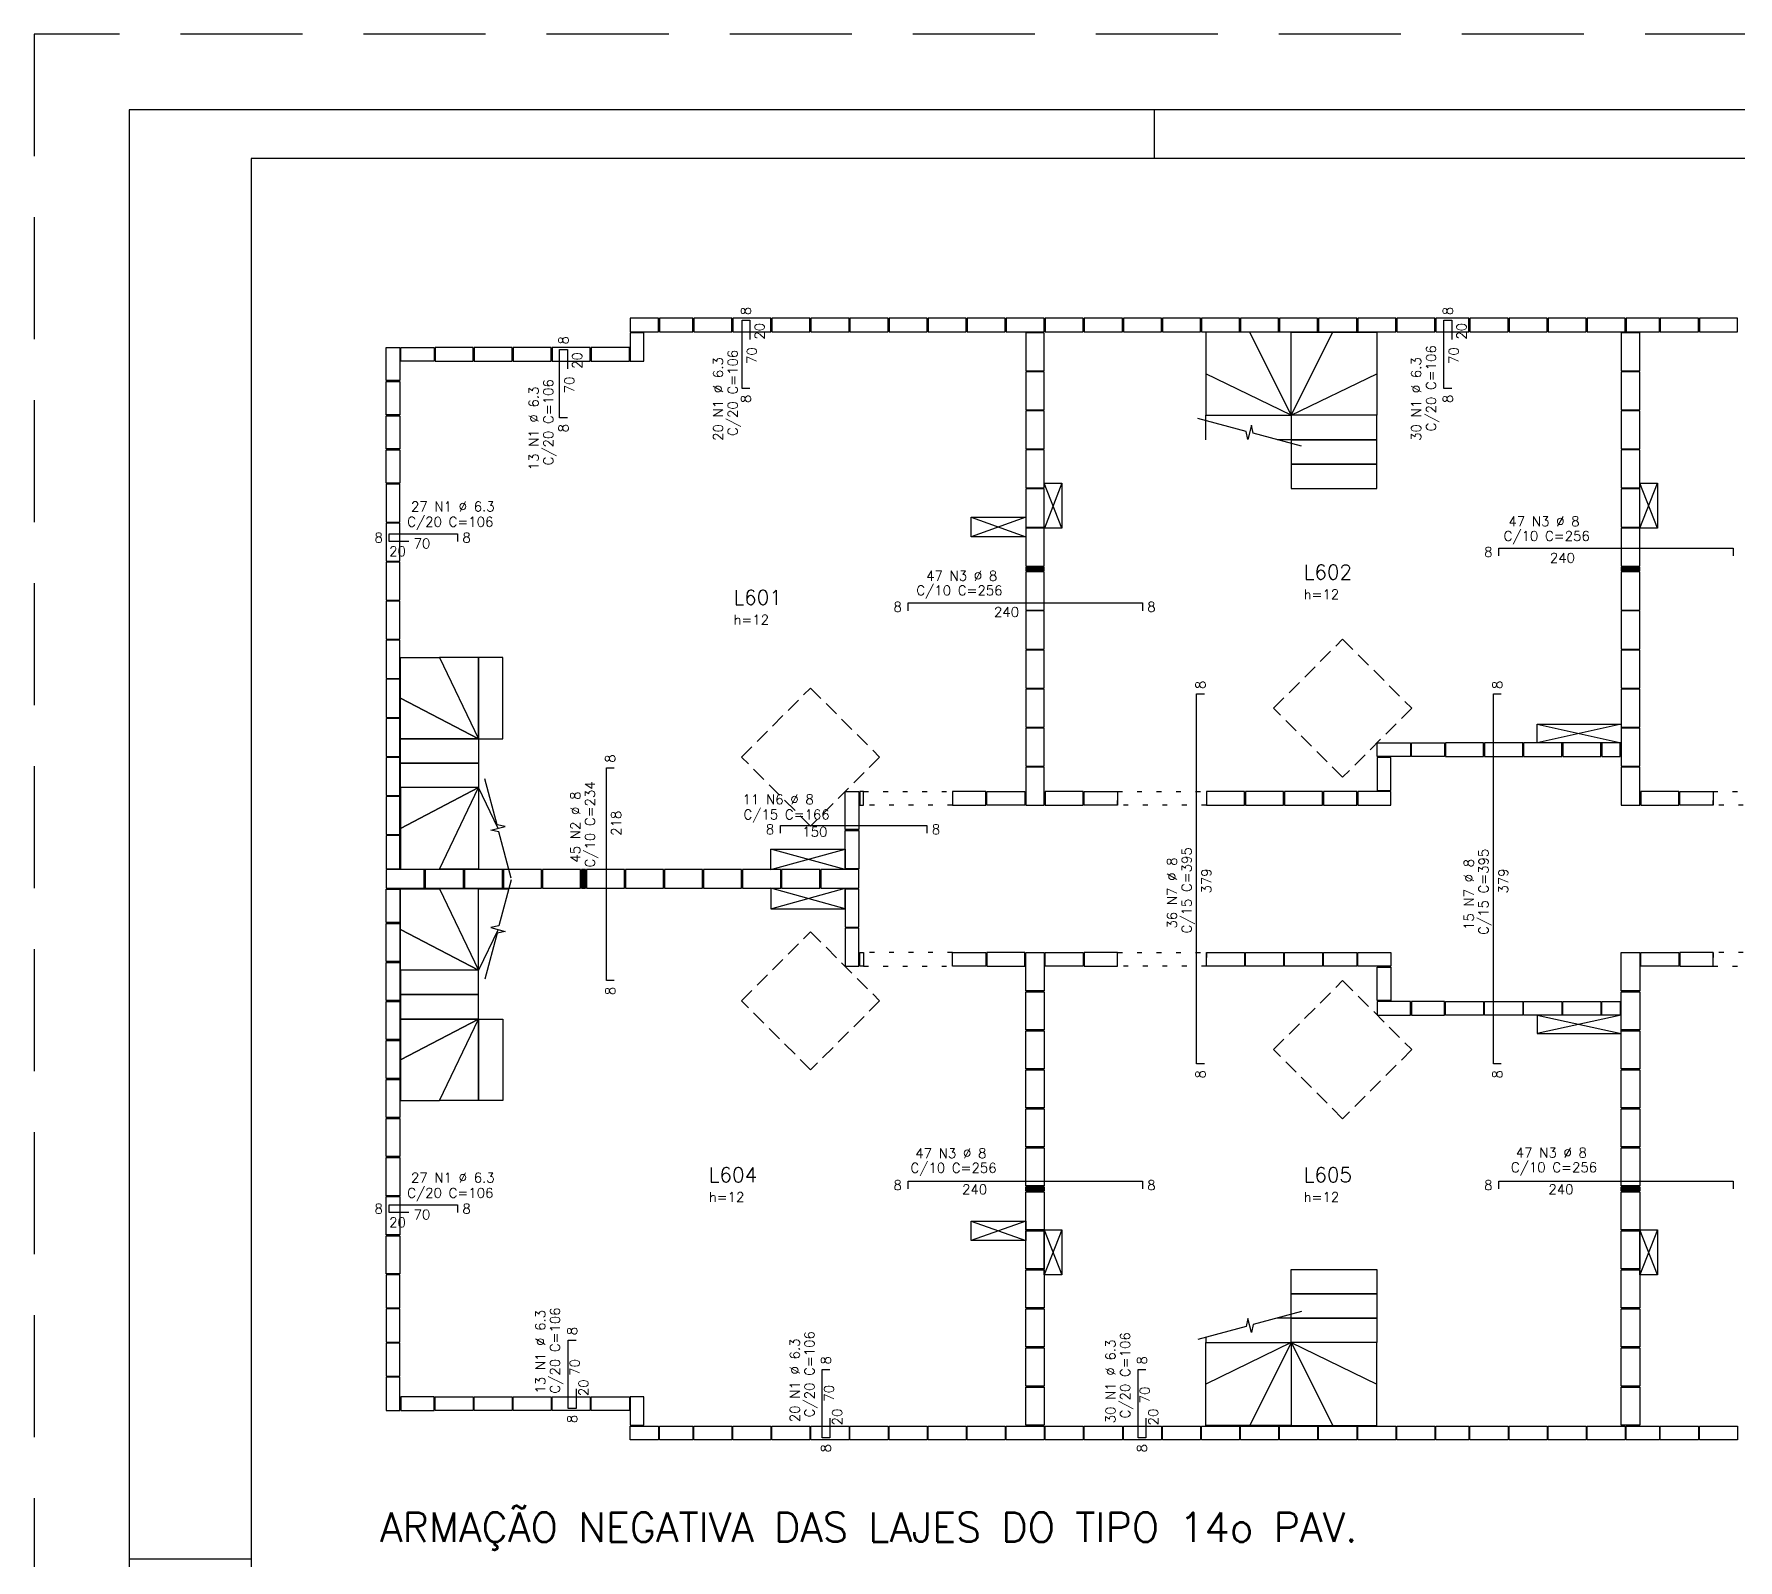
# Model space of a CAD drawing. Extents: x -1.9 to 86, y -1.5 to 61.
# Drawn here: x -1.95 to 32.95, y 29.69 to 60.95 of the extents above; entities that cross this region are included whole.
import ezdxf

# ---------------------------------------------------------------- set-up
doc = ezdxf.new("R2010")
doc.units = 0
doc.header["$MEASUREMENT"] = 0
for name, pattern in [('ESTILO_TQS_0001', [0.45, 0.3, -0.15]), ('ESTILO_TQS_0002', [0.4, 0.1, -0.3]), ('HIDDEN', [0.375, 0.25, -0.125])]:
    doc.linetypes.add(name, pattern=pattern)
doc.layers.get('0').update_dxf_attribs({"linetype": 'CONTINUOUS'})
doc.layers.get('Defpoints').update_dxf_attribs({"linetype": 'CONTINUOUS'})
for name, color, linetype in [('ARQ_FOLHA', 7, 'CONTINUOUS'), ('PENA_01', 1, 'CONTINUOUS'), ('PENA_03', 3, 'CONTINUOUS'), ('PENA_05', 5, 'CONTINUOUS'), ('PENA_25', 210, 'CONTINUOUS')]:
    doc.layers.add(name, color=color, linetype=linetype)
doc.styles.get("Standard").update_dxf_attribs({"font": 'ROMANS.SHX'})

# ---------------------------------------------------------------- blocks, each defined once
blk = doc.blocks.new('FOLHA A1 - 841 X 594')
at = {"layer": 'ARQ_FOLHA', "color": 1}
for p, q in [((-631, 584), (-631, 594)), ((-816, 297), (-841, 297))]:
    blk.add_line(p, q, dxfattribs=at)
for points in [[(-841, 0), (0, 0), (0, 594), (-841, 594)], [(-816, 10), (-10, 10), (-10, 584), (-816, 584)]]:
    blk.add_lwpolyline(points, close=True, dxfattribs=at)
at = {"layer": 'Defpoints', "color": 8, "linetype": 'HIDDEN', "ltscale": 100}
blk.add_lwpolyline([(-860.5, 609.5), (-860.5, -15.5), (19.5, -15.5), (19.5, 609.5)], close=True, dxfattribs=at)
blk = doc.blocks.new('*U24')
blk.add_blockref('FOLHA A1 - 841 X 594', (0, 0))

msp = doc.modelspace()

# ---------------------------------------------------------------- linework, layer by layer
at = {"layer": 'PENA_01', "linetype": 'Continuous'}
for p, q in [((19.104, 50.832), (18.744, 51.752)), ((19.104, 51.752), (18.746, 50.832)), ((31.304, 50.832), (30.944, 51.752)), ((30.944, 50.832), (31.304, 51.752)), ((18.364, 51.052), (17.244, 50.652)), ((17.244, 51.052), (18.364, 50.652)), ((30.564, 46.812), (28.844, 46.432)), ((28.844, 46.812), (30.564, 46.432)), ((14.664, 43.832), (13.144, 44.252)), ((13.144, 43.832), (14.664, 44.252)), ((14.664, 43.032), (13.144, 43.452)), ((13.144, 43.032), (14.664, 43.452)), ((30.564, 40.852), (28.844, 40.472)), ((28.844, 40.852), (30.564, 40.472)), ((18.364, 36.632), (17.244, 36.232)), ((17.244, 36.632), (18.364, 36.232)), ((19.104, 36.452), (18.744, 35.532)), ((18.744, 36.452), (19.104, 35.532)), ((31.304, 36.452), (30.944, 35.532)), ((31.304, 35.532), (30.944, 36.452))]:
    msp.add_line(p, q, dxfattribs=at)
for points in [[(10.264, 54.852), (10.844, 54.852), (10.844, 55.132), (10.264, 55.132), (10.264, 54.852)], [(10.264, 54.832), (10.264, 54.252), (10.544, 54.252), (10.544, 54.832), (10.264, 54.832)], [(10.864, 54.852), (11.544, 54.852), (11.544, 55.132), (10.864, 55.132), (10.864, 54.852)], [(11.564, 54.852), (12.344, 54.852), (12.344, 55.132), (11.564, 55.132), (11.564, 54.852)], [(12.364, 54.852), (13.144, 54.852), (13.144, 55.132), (12.364, 55.132), (12.364, 54.852)], [(13.164, 54.852), (13.944, 54.852), (13.944, 55.132), (13.164, 55.132), (13.164, 54.852)], [(13.964, 54.852), (14.744, 54.852), (14.744, 55.132), (13.964, 55.132), (13.964, 54.852)], [(14.764, 54.852), (15.544, 54.852), (15.544, 55.132), (14.764, 55.132), (14.764, 54.852)], [(15.564, 54.852), (16.344, 54.852), (16.344, 55.132), (15.564, 55.132), (15.564, 54.852)], [(16.364, 54.852), (17.144, 54.852), (17.144, 55.132), (16.364, 55.132), (16.364, 54.852)], [(17.164, 54.852), (17.944, 54.852), (17.944, 55.132), (17.164, 55.132), (17.164, 54.852)], [(17.964, 54.852), (18.744, 54.852), (18.744, 55.132), (17.964, 55.132), (17.964, 54.852)], [(18.364, 54.832), (18.364, 54.052), (18.744, 54.052), (18.744, 54.832), (18.364, 54.832)], [(18.764, 54.852), (19.544, 54.852), (19.544, 55.132), (18.764, 55.132), (18.764, 54.852)], [(19.564, 54.852), (20.344, 54.852), (20.344, 55.132), (19.564, 55.132), (19.564, 54.852)], [(20.364, 54.852), (21.144, 54.852), (21.144, 55.132), (20.364, 55.132), (20.364, 54.852)], [(21.164, 54.852), (21.944, 54.852), (21.944, 55.132), (21.164, 55.132), (21.164, 54.852)], [(21.964, 54.852), (22.744, 54.852), (22.744, 55.132), (21.964, 55.132), (21.964, 54.852)], [(22.764, 54.852), (23.544, 54.852), (23.544, 55.132), (22.764, 55.132), (22.764, 54.852)], [(23.564, 54.852), (24.344, 54.852), (24.344, 55.132), (23.564, 55.132), (23.564, 54.852)], [(24.364, 54.852), (25.144, 54.852), (25.144, 55.132), (24.364, 55.132), (24.364, 54.852)], [(25.164, 54.852), (25.944, 54.852), (25.944, 55.132), (25.164, 55.132), (25.164, 54.852)], [(25.964, 54.852), (26.744, 54.852), (26.744, 55.132), (25.964, 55.132), (25.964, 54.852)], [(26.764, 54.852), (27.444, 54.852), (27.444, 55.132), (26.764, 55.132), (26.764, 54.852)], [(27.464, 54.852), (28.244, 54.852), (28.244, 55.132), (27.464, 55.132), (27.464, 54.852)], [(28.264, 54.852), (29.044, 54.852), (29.044, 55.132), (28.264, 55.132), (28.264, 54.852)], [(29.064, 54.852), (29.844, 54.852), (29.844, 55.132), (29.064, 55.132), (29.064, 54.852)], [(29.864, 54.852), (30.644, 54.852), (30.644, 55.132), (29.864, 55.132), (29.864, 54.852)], [(30.564, 54.832), (30.564, 54.052), (30.944, 54.052), (30.944, 54.832), (30.564, 54.832)], [(30.664, 54.852), (31.344, 54.852), (31.344, 55.132), (30.664, 55.132), (30.664, 54.852)], [(31.364, 54.852), (32.144, 54.852), (32.144, 55.132), (31.364, 55.132), (31.364, 54.852)], [(32.164, 54.852), (32.944, 54.852), (32.944, 55.132), (32.164, 55.132), (32.164, 54.852)], [(5.544, 54.532), (5.544, 53.852), (5.264, 53.852), (5.264, 54.532), (5.544, 54.532)], [(6.244, 54.252), (5.564, 54.252), (5.564, 54.532), (6.244, 54.532), (6.244, 54.252)], [(6.264, 54.252), (7.044, 54.252), (7.044, 54.532), (6.264, 54.532), (6.264, 54.252)], [(7.064, 54.252), (7.844, 54.252), (7.844, 54.532), (7.064, 54.532), (7.064, 54.252)], [(7.864, 54.252), (8.644, 54.252), (8.644, 54.532), (7.864, 54.532), (7.864, 54.252)], [(8.664, 54.252), (9.444, 54.252), (9.444, 54.532), (8.664, 54.532), (8.664, 54.252)], [(9.464, 54.252), (10.244, 54.252), (10.244, 54.532), (9.464, 54.532), (9.464, 54.252)], [(5.544, 53.832), (5.544, 53.152), (5.264, 53.152), (5.264, 53.832), (5.544, 53.832)], [(18.364, 54.032), (18.364, 53.252), (18.744, 53.252), (18.744, 54.032), (18.364, 54.032)], [(30.564, 54.032), (30.564, 53.252), (30.944, 53.252), (30.944, 54.032), (30.564, 54.032)], [(5.544, 53.132), (5.544, 52.452), (5.264, 52.452), (5.264, 53.132), (5.544, 53.132)], [(18.364, 53.232), (18.364, 52.452), (18.744, 52.452), (18.744, 53.232), (18.364, 53.232)], [(30.564, 53.232), (30.564, 52.452), (30.944, 52.452), (30.944, 53.232), (30.564, 53.232)], [(5.544, 52.432), (5.544, 51.752), (5.264, 51.752), (5.264, 52.432), (5.544, 52.432)], [(18.364, 52.432), (18.364, 51.652), (18.744, 51.652), (18.744, 52.432), (18.364, 52.432)], [(30.564, 52.432), (30.564, 51.652), (30.944, 51.652), (30.944, 52.432), (30.564, 52.432)], [(5.264, 51.732), (5.264, 50.952), (5.544, 50.952), (5.544, 51.732), (5.264, 51.732)], [(18.744, 51.752), (19.104, 51.752), (19.104, 50.832), (18.746, 50.832)], [(30.944, 51.752), (31.304, 51.752), (31.304, 50.832), (30.944, 50.832), (30.944, 51.752)], [(18.364, 51.632), (18.364, 50.852), (18.744, 50.852), (18.744, 51.632), (18.364, 51.632)], [(30.564, 51.632), (30.564, 50.852), (30.944, 50.852), (30.944, 51.632), (30.564, 51.632)], [(17.244, 51.052), (18.364, 51.052), (18.364, 50.652), (17.244, 50.652), (17.244, 51.052)], [(5.264, 50.932), (5.264, 50.152), (5.544, 50.152), (5.544, 50.932), (5.264, 50.932)], [(18.364, 50.832), (18.364, 50.052), (18.744, 50.052), (18.744, 50.832), (18.364, 50.832)], [(30.564, 50.832), (30.564, 50.052), (30.944, 50.052), (30.944, 50.832), (30.564, 50.832)], [(5.264, 50.132), (5.264, 49.352), (5.544, 49.352), (5.544, 50.132), (5.264, 50.132)], [(18.744, 49.952), (18.744, 50.032), (18.364, 50.032), (18.364, 49.952), (18.744, 49.952)], [(18.364, 49.932), (18.364, 49.152), (18.744, 49.152), (18.744, 49.932), (18.364, 49.932)], [(30.944, 49.952), (30.944, 50.032), (30.564, 50.032), (30.564, 49.952), (30.944, 49.952)], [(30.564, 49.932), (30.564, 49.152), (30.944, 49.152), (30.944, 49.932), (30.564, 49.932)], [(5.264, 49.332), (5.264, 48.552), (5.544, 48.552), (5.544, 49.332), (5.264, 49.332)], [(18.364, 49.132), (18.364, 48.352), (18.744, 48.352), (18.744, 49.132), (18.364, 49.132)], [(30.564, 49.132), (30.564, 48.352), (30.944, 48.352), (30.944, 49.132), (30.564, 49.132)], [(5.264, 48.532), (5.264, 47.752), (5.544, 47.752), (5.544, 48.532), (5.264, 48.532)], [(18.364, 48.332), (18.364, 47.552), (18.744, 47.552), (18.744, 48.332), (18.364, 48.332)], [(30.564, 48.332), (30.564, 47.552), (30.944, 47.552), (30.944, 48.332), (30.564, 48.332)], [(5.264, 47.732), (5.264, 46.952), (5.544, 46.952), (5.544, 47.732), (5.264, 47.732)], [(18.364, 47.532), (18.364, 46.752), (18.744, 46.752), (18.744, 47.532), (18.364, 47.532)], [(30.564, 47.532), (30.564, 46.752), (30.944, 46.752), (30.944, 47.532), (30.564, 47.532)], [(5.264, 46.932), (5.264, 46.152), (5.544, 46.152), (5.544, 46.932), (5.264, 46.932)], [(28.844, 46.432), (28.844, 46.812), (30.564, 46.812), (30.564, 46.432), (28.844, 46.432)], [(18.364, 46.732), (18.364, 45.952), (18.744, 45.952), (18.744, 46.732), (18.364, 46.732)], [(25.564, 46.432), (26.244, 46.432), (26.244, 46.152), (25.564, 46.152), (25.564, 46.432)], [(26.264, 46.432), (26.944, 46.432), (26.944, 46.152), (26.264, 46.152), (26.264, 46.432)], [(27.744, 46.432), (26.964, 46.432), (26.964, 46.152), (27.744, 46.152), (27.744, 46.432)], [(28.544, 46.432), (27.764, 46.432), (27.764, 46.152), (28.544, 46.152), (28.544, 46.432)], [(29.344, 46.432), (28.564, 46.432), (28.564, 46.152), (29.344, 46.152), (29.344, 46.432)], [(30.144, 46.432), (29.364, 46.432), (29.364, 46.152), (30.144, 46.152), (30.144, 46.432)], [(30.164, 46.152), (30.544, 46.152), (30.544, 46.432), (30.164, 46.432), (30.164, 46.152)], [(30.564, 46.732), (30.564, 45.952), (30.944, 45.952), (30.944, 46.732), (30.564, 46.732)], [(5.264, 46.132), (5.264, 45.352), (5.544, 45.352), (5.544, 46.132), (5.264, 46.132)], [(25.564, 46.132), (25.564, 45.452), (25.844, 45.452), (25.844, 46.132), (25.564, 46.132)], [(18.364, 45.932), (18.364, 45.152), (18.744, 45.152), (18.744, 45.932), (18.364, 45.932)], [(30.564, 45.932), (30.564, 45.152), (30.944, 45.152), (30.944, 45.932), (30.564, 45.932)], [(14.664, 44.652), (14.664, 45.432), (14.944, 45.432), (14.944, 44.652), (14.664, 44.652)], [(14.964, 45.152), (15.044, 45.152), (15.044, 45.432), (14.964, 45.432), (14.964, 45.152)], [(17.544, 45.432), (16.864, 45.432), (16.864, 45.152), (17.544, 45.152), (17.544, 45.432)], [(17.564, 45.432), (18.344, 45.432), (18.344, 45.152), (17.564, 45.152), (17.564, 45.432)], [(19.544, 45.432), (18.764, 45.432), (18.764, 45.152), (19.544, 45.152), (19.544, 45.432)], [(19.564, 45.432), (20.244, 45.432), (20.244, 45.152), (19.564, 45.152), (19.564, 45.432)], [(22.844, 45.432), (22.064, 45.432), (22.064, 45.152), (22.844, 45.152), (22.844, 45.432)], [(23.644, 45.432), (22.864, 45.432), (22.864, 45.152), (23.644, 45.152), (23.644, 45.432)], [(24.444, 45.432), (23.664, 45.432), (23.664, 45.152), (24.444, 45.152), (24.444, 45.432)], [(25.144, 45.432), (24.464, 45.432), (24.464, 45.152), (25.144, 45.152), (25.144, 45.432)], [(25.844, 45.432), (25.164, 45.432), (25.164, 45.152), (25.844, 45.152), (25.844, 45.432)], [(31.744, 45.432), (30.964, 45.432), (30.964, 45.152), (31.744, 45.152), (31.744, 45.432)], [(31.764, 45.432), (32.444, 45.432), (32.444, 45.152), (31.764, 45.152), (31.764, 45.432)], [(5.264, 45.332), (5.264, 44.552), (5.544, 44.552), (5.544, 45.332), (5.264, 45.332)], [(5.264, 44.531), (5.264, 43.851), (5.544, 43.851), (5.544, 44.531), (5.264, 44.531)], [(14.664, 43.852), (14.664, 44.632), (14.944, 44.632), (14.944, 43.852), (14.664, 43.852)], [(13.144, 43.832), (13.144, 44.252), (14.664, 44.252), (14.664, 43.832)], [(5.264, 43.452), (6.044, 43.452), (6.044, 43.832), (5.264, 43.832), (5.264, 43.452)], [(6.064, 43.452), (6.844, 43.452), (6.844, 43.832), (6.064, 43.832), (6.064, 43.452)], [(6.864, 43.452), (7.644, 43.452), (7.644, 43.832), (6.864, 43.832), (6.864, 43.452)], [(7.664, 43.452), (8.444, 43.452), (8.444, 43.832), (7.664, 43.832), (7.664, 43.452)], [(8.464, 43.452), (9.244, 43.452), (9.244, 43.832), (8.464, 43.832), (8.464, 43.452)], [(9.344, 43.832), (9.264, 43.832), (9.264, 43.452), (9.344, 43.452), (9.344, 43.832)], [(9.364, 43.452), (10.144, 43.452), (10.144, 43.832), (9.364, 43.832), (9.364, 43.452)], [(10.164, 43.452), (10.944, 43.452), (10.944, 43.832), (10.164, 43.832), (10.164, 43.452)], [(10.964, 43.452), (11.744, 43.452), (11.744, 43.832), (10.964, 43.832), (10.964, 43.452)], [(11.764, 43.452), (12.544, 43.452), (12.544, 43.832), (11.764, 43.832), (11.764, 43.452)], [(12.564, 43.452), (13.344, 43.452), (13.344, 43.832), (12.564, 43.832), (12.564, 43.452)], [(13.364, 43.452), (14.144, 43.452), (14.144, 43.832), (13.364, 43.832), (13.364, 43.452)], [(14.164, 43.452), (14.944, 43.452), (14.944, 43.832), (14.164, 43.832), (14.164, 43.452)], [(5.264, 42.752), (5.264, 43.432), (5.544, 43.432), (5.544, 42.752), (5.264, 42.752)], [(13.144, 43.452), (13.144, 43.032), (14.664, 43.032), (14.664, 43.452)], [(14.664, 43.432), (14.664, 42.652), (14.944, 42.652), (14.944, 43.432), (14.664, 43.432)], [(5.264, 41.952), (5.264, 42.732), (5.544, 42.732), (5.544, 41.952), (5.264, 41.952)], [(14.664, 42.632), (14.664, 41.852), (14.944, 41.852), (14.944, 42.632), (14.664, 42.632)], [(5.264, 41.152), (5.264, 41.932), (5.544, 41.932), (5.544, 41.152), (5.264, 41.152)], [(14.964, 42.132), (15.044, 42.132), (15.044, 41.852), (14.964, 41.852), (14.964, 42.132)], [(17.544, 41.852), (16.864, 41.852), (16.864, 42.132), (17.544, 42.132), (17.544, 41.852)], [(17.564, 41.852), (18.344, 41.852), (18.344, 42.132), (17.564, 42.132), (17.564, 41.852)], [(18.364, 41.352), (18.364, 42.132), (18.744, 42.132), (18.744, 41.352), (18.364, 41.352)], [(19.544, 41.852), (18.764, 41.852), (18.764, 42.132), (19.544, 42.132), (19.544, 41.852)], [(19.564, 41.852), (20.244, 41.852), (20.244, 42.132), (19.564, 42.132), (19.564, 41.852)], [(22.844, 41.852), (22.064, 41.852), (22.064, 42.132), (22.844, 42.132), (22.844, 41.852)], [(23.644, 41.852), (22.864, 41.852), (22.864, 42.132), (23.644, 42.132), (23.644, 41.852)], [(24.444, 41.852), (23.664, 41.852), (23.664, 42.132), (24.444, 42.132), (24.444, 41.852)], [(25.144, 41.852), (24.464, 41.852), (24.464, 42.132), (25.144, 42.132), (25.144, 41.852)], [(25.844, 41.852), (25.164, 41.852), (25.164, 42.132), (25.844, 42.132), (25.844, 41.852)], [(30.564, 41.352), (30.564, 42.132), (30.944, 42.132), (30.944, 41.352), (30.564, 41.352)], [(31.744, 41.852), (30.964, 41.852), (30.964, 42.132), (31.744, 42.132), (31.744, 41.852)], [(31.764, 41.852), (32.444, 41.852), (32.444, 42.132), (31.764, 42.132), (31.764, 41.852)], [(25.564, 41.152), (25.564, 41.832), (25.844, 41.832), (25.844, 41.152), (25.564, 41.152)], [(18.364, 40.552), (18.364, 41.332), (18.744, 41.332), (18.744, 40.552), (18.364, 40.552)], [(30.564, 40.552), (30.564, 41.332), (30.944, 41.332), (30.944, 40.552), (30.564, 40.552)], [(5.264, 40.352), (5.264, 41.132), (5.544, 41.132), (5.544, 40.352), (5.264, 40.352)], [(25.564, 40.852), (26.244, 40.852), (26.244, 41.132), (25.564, 41.132), (25.564, 40.852)], [(26.264, 40.852), (26.944, 40.852), (26.944, 41.132), (26.264, 41.132), (26.264, 40.852)], [(27.744, 40.852), (26.964, 40.852), (26.964, 41.132), (27.744, 41.132), (27.744, 40.852)], [(28.544, 40.852), (27.764, 40.852), (27.764, 41.132), (28.544, 41.132), (28.544, 40.852)], [(29.344, 40.852), (28.564, 40.852), (28.564, 41.132), (29.344, 41.132), (29.344, 40.852)], [(28.844, 40.852), (28.844, 40.472), (30.564, 40.472), (30.564, 40.852), (28.844, 40.852)], [(30.144, 40.852), (29.364, 40.852), (29.364, 41.132), (30.144, 41.132), (30.144, 40.852)], [(30.164, 41.132), (30.544, 41.132), (30.544, 40.852), (30.164, 40.852), (30.164, 41.132)], [(18.364, 39.752), (18.364, 40.532), (18.744, 40.532), (18.744, 39.752), (18.364, 39.752)], [(30.564, 39.752), (30.564, 40.532), (30.944, 40.532), (30.944, 39.752), (30.564, 39.752)], [(5.264, 39.552), (5.264, 40.332), (5.544, 40.332), (5.544, 39.552), (5.264, 39.552)], [(5.264, 38.752), (5.264, 39.532), (5.544, 39.532), (5.544, 38.752), (5.264, 38.752)], [(18.364, 38.952), (18.364, 39.732), (18.744, 39.732), (18.744, 38.952), (18.364, 38.952)], [(30.564, 38.952), (30.564, 39.732), (30.944, 39.732), (30.944, 38.952), (30.564, 38.952)], [(18.364, 38.152), (18.364, 38.932), (18.744, 38.932), (18.744, 38.152), (18.364, 38.152)], [(30.564, 38.152), (30.564, 38.932), (30.944, 38.932), (30.944, 38.152), (30.564, 38.152)], [(5.264, 37.952), (5.264, 38.732), (5.544, 38.732), (5.544, 37.952), (5.264, 37.952)], [(18.364, 37.352), (18.364, 38.132), (18.744, 38.132), (18.744, 37.352), (18.364, 37.352)], [(30.564, 37.352), (30.564, 38.132), (30.944, 38.132), (30.944, 37.352), (30.564, 37.352)], [(5.264, 37.152), (5.264, 37.932), (5.544, 37.932), (5.544, 37.152), (5.264, 37.152)], [(5.264, 36.352), (5.264, 37.132), (5.544, 37.132), (5.544, 36.352), (5.264, 36.352)], [(18.744, 37.332), (18.744, 37.252), (18.364, 37.252), (18.364, 37.332), (18.744, 37.332)], [(18.364, 36.452), (18.364, 37.232), (18.744, 37.232), (18.744, 36.452), (18.364, 36.452)], [(30.944, 37.332), (30.944, 37.252), (30.564, 37.252), (30.564, 37.332), (30.944, 37.332)], [(30.564, 36.452), (30.564, 37.232), (30.944, 37.232), (30.944, 36.452), (30.564, 36.452)], [(5.264, 35.552), (5.264, 36.332), (5.544, 36.332), (5.544, 35.552), (5.264, 35.552)], [(17.244, 36.232), (17.244, 36.632), (18.364, 36.632), (18.364, 36.232), (17.244, 36.232)], [(18.364, 35.652), (18.364, 36.432), (18.744, 36.432), (18.744, 35.652), (18.364, 35.652)], [(18.744, 36.452), (19.104, 36.452), (19.104, 35.532), (18.744, 35.532), (18.744, 36.452)], [(30.564, 35.652), (30.564, 36.432), (30.944, 36.432), (30.944, 35.652), (30.564, 35.652)], [(30.944, 36.452), (31.304, 36.452), (31.304, 35.532), (30.944, 35.532), (30.944, 36.452)], [(18.364, 34.852), (18.364, 35.632), (18.744, 35.632), (18.744, 34.852), (18.364, 34.852)], [(30.564, 34.852), (30.564, 35.632), (30.944, 35.632), (30.944, 34.852), (30.564, 34.852)], [(5.544, 34.852), (5.544, 35.532), (5.264, 35.532), (5.264, 34.852), (5.544, 34.852)], [(5.544, 34.152), (5.544, 34.832), (5.264, 34.832), (5.264, 34.152), (5.544, 34.152)], [(18.364, 34.052), (18.364, 34.832), (18.744, 34.832), (18.744, 34.052), (18.364, 34.052)], [(30.564, 34.052), (30.564, 34.832), (30.944, 34.832), (30.944, 34.052), (30.564, 34.052)], [(5.544, 33.452), (5.544, 34.132), (5.264, 34.132), (5.264, 33.452), (5.544, 33.452)], [(18.364, 33.252), (18.364, 34.032), (18.744, 34.032), (18.744, 33.252), (18.364, 33.252)], [(30.564, 33.252), (30.564, 34.032), (30.944, 34.032), (30.944, 33.252), (30.564, 33.252)], [(5.544, 32.752), (5.544, 33.432), (5.264, 33.432), (5.264, 32.752), (5.544, 32.752)], [(18.364, 32.452), (18.364, 33.232), (18.744, 33.232), (18.744, 32.452), (18.364, 32.452)], [(30.564, 32.452), (30.564, 33.232), (30.944, 33.232), (30.944, 32.452), (30.564, 32.452)], [(6.244, 33.032), (5.564, 33.032), (5.564, 32.752), (6.244, 32.752), (6.244, 33.032)], [(6.264, 33.032), (7.044, 33.032), (7.044, 32.752), (6.264, 32.752), (6.264, 33.032)], [(7.064, 33.032), (7.844, 33.032), (7.844, 32.752), (7.064, 32.752), (7.064, 33.032)], [(7.864, 33.032), (8.644, 33.032), (8.644, 32.752), (7.864, 32.752), (7.864, 33.032)], [(8.664, 33.032), (9.444, 33.032), (9.444, 32.752), (8.664, 32.752), (8.664, 33.032)], [(9.464, 33.032), (10.244, 33.032), (10.244, 32.752), (9.464, 32.752), (9.464, 33.032)], [(10.264, 33.032), (10.264, 32.452), (10.544, 32.452), (10.544, 33.032), (10.264, 33.032)], [(10.264, 32.432), (10.844, 32.432), (10.844, 32.152), (10.264, 32.152), (10.264, 32.432)], [(10.864, 32.432), (11.544, 32.432), (11.544, 32.152), (10.864, 32.152), (10.864, 32.432)], [(11.564, 32.432), (12.344, 32.432), (12.344, 32.152), (11.564, 32.152), (11.564, 32.432)], [(12.364, 32.432), (13.144, 32.432), (13.144, 32.152), (12.364, 32.152), (12.364, 32.432)], [(13.164, 32.432), (13.944, 32.432), (13.944, 32.152), (13.164, 32.152), (13.164, 32.432)], [(13.964, 32.432), (14.744, 32.432), (14.744, 32.152), (13.964, 32.152), (13.964, 32.432)], [(14.764, 32.432), (15.544, 32.432), (15.544, 32.152), (14.764, 32.152), (14.764, 32.432)], [(15.564, 32.432), (16.344, 32.432), (16.344, 32.152), (15.564, 32.152), (15.564, 32.432)], [(16.364, 32.432), (17.144, 32.432), (17.144, 32.152), (16.364, 32.152), (16.364, 32.432)], [(17.164, 32.432), (17.944, 32.432), (17.944, 32.152), (17.164, 32.152), (17.164, 32.432)], [(17.964, 32.432), (18.744, 32.432), (18.744, 32.152), (17.964, 32.152), (17.964, 32.432)], [(18.764, 32.432), (19.544, 32.432), (19.544, 32.152), (18.764, 32.152), (18.764, 32.432)], [(19.564, 32.432), (20.344, 32.432), (20.344, 32.152), (19.564, 32.152), (19.564, 32.432)], [(20.364, 32.432), (21.144, 32.432), (21.144, 32.152), (20.364, 32.152), (20.364, 32.432)], [(21.164, 32.432), (21.944, 32.432), (21.944, 32.152), (21.164, 32.152), (21.164, 32.432)], [(21.964, 32.432), (22.744, 32.432), (22.744, 32.152), (21.964, 32.152), (21.964, 32.432)], [(22.764, 32.432), (23.544, 32.432), (23.544, 32.152), (22.764, 32.152), (22.764, 32.432)], [(23.564, 32.432), (24.344, 32.432), (24.344, 32.152), (23.564, 32.152), (23.564, 32.432)], [(24.364, 32.432), (25.144, 32.432), (25.144, 32.152), (24.364, 32.152), (24.364, 32.432)], [(25.164, 32.432), (25.944, 32.432), (25.944, 32.152), (25.164, 32.152), (25.164, 32.432)], [(25.964, 32.432), (26.744, 32.432), (26.744, 32.152), (25.964, 32.152), (25.964, 32.432)], [(26.764, 32.432), (27.444, 32.432), (27.444, 32.152), (26.764, 32.152), (26.764, 32.432)], [(27.464, 32.432), (28.244, 32.432), (28.244, 32.152), (27.464, 32.152), (27.464, 32.432)], [(28.264, 32.432), (29.044, 32.432), (29.044, 32.152), (28.264, 32.152), (28.264, 32.432)], [(29.064, 32.432), (29.844, 32.432), (29.844, 32.152), (29.064, 32.152), (29.064, 32.432)], [(29.864, 32.432), (30.644, 32.432), (30.644, 32.152), (29.864, 32.152), (29.864, 32.432)], [(30.664, 32.432), (31.344, 32.432), (31.344, 32.152), (30.664, 32.152), (30.664, 32.432)], [(31.364, 32.432), (32.144, 32.432), (32.144, 32.152), (31.364, 32.152), (31.364, 32.432)], [(32.164, 32.432), (32.944, 32.432), (32.944, 32.152), (32.164, 32.152), (32.164, 32.432)]]:
    msp.add_lwpolyline(points, dxfattribs=at)
at = {"layer": 'PENA_01', "linetype": 'ESTILO_TQS_0001'}
for points in [[(23.442, 47.139), (24.856, 48.553), (26.271, 47.139), (24.856, 45.724), (23.442, 47.139)], [(12.542, 46.139), (13.956, 47.553), (15.371, 46.139), (13.956, 44.724), (12.542, 46.139)], [(12.542, 41.144), (13.956, 42.559), (15.371, 41.144), (13.956, 39.73), (12.542, 41.144)], [(23.442, 40.144), (24.856, 41.559), (26.271, 40.144), (24.856, 38.73), (23.442, 40.144)]]:
    msp.add_lwpolyline(points, dxfattribs=at)
at = {"layer": 'PENA_03', "linetype": 'Continuous'}
for p, q in [((12.964, 43.832), (12.964, 43.832)), ((12.964, 43.452), (12.964, 43.452)), ((28.664, 40.852), (28.664, 40.852))]:
    msp.add_line(p, q, dxfattribs=at)
for points in [[(22.054, 53.142), (23.804, 53.142), (23.804, 54.842), (22.054, 54.842), (22.054, 53.142)], [(23.804, 53.142), (22.954, 54.842)], [(23.804, 53.142), (24.654, 54.842)], [(25.554, 53.142), (23.804, 53.142), (23.804, 54.842), (25.554, 54.842), (25.554, 53.142)], [(23.804, 53.142), (22.054, 53.992)], [(23.804, 53.142), (25.554, 53.992)], [(24.016, 52.507), (23.026, 52.772), (22.992, 52.936), (22.915, 52.647), (22.881, 52.811), (21.891, 53.076)], [(22.054, 52.642), (22.054, 53.142), (23.804, 53.142), (23.804, 52.642), (23.513, 52.642)], [(23.804, 52.642), (25.554, 52.642), (25.554, 53.142), (23.804, 53.142), (23.804, 52.642)], [(23.804, 52.142), (25.554, 52.142), (25.554, 52.642), (23.804, 52.642), (23.804, 52.142)], [(23.804, 51.642), (25.554, 51.642), (25.554, 52.142), (23.804, 52.142), (23.804, 51.642)], [(7.154, 46.512), (5.554, 47.347), (5.554, 48.182), (6.354, 48.182), (7.154, 46.512)], [(7.154, 46.512), (7.154, 48.182), (6.354, 48.182), (7.154, 46.512)], [(7.154, 46.512), (7.654, 46.512), (7.654, 48.182), (7.154, 48.182), (7.154, 46.512)], [(7.154, 46.512), (5.554, 46.512), (5.554, 47.347), (7.154, 46.512)], [(7.154, 46.012), (5.554, 46.012), (5.554, 46.512), (7.154, 46.512), (7.154, 46.012)], [(7.154, 45.512), (5.554, 45.512), (5.554, 46.012), (7.154, 46.012), (7.154, 45.512)], [(7.154, 45.512), (5.554, 44.677), (5.554, 43.842), (6.354, 43.842), (7.154, 45.512)], [(7.154, 45.512), (5.554, 45.512), (5.554, 44.677), (7.154, 45.512)], [(7.154, 45.512), (7.154, 43.842), (6.354, 43.842), (7.154, 45.512)], [(7.554, 44.677), (7.154, 45.512)], [(7.154, 45.512), (7.154, 43.842), (7.777, 43.842)], [(7.826, 43.659), (7.573, 44.604), (7.409, 44.638), (7.698, 44.715), (7.534, 44.749), (7.281, 45.694)], [(7.154, 41.772), (5.554, 42.607), (5.554, 43.442), (6.354, 43.442), (7.154, 41.772)], [(7.154, 41.772), (7.154, 43.442), (6.354, 43.442), (7.154, 41.772)], [(7.154, 41.772), (7.154, 43.442), (7.777, 43.442)], [(7.826, 43.624), (7.573, 42.679), (7.409, 42.645), (7.698, 42.568), (7.534, 42.534), (7.281, 41.589)], [(7.154, 41.772), (5.554, 41.772), (5.554, 42.607), (7.154, 41.772)], [(7.554, 42.607), (7.154, 41.772)], [(7.154, 41.772), (5.554, 41.772), (5.554, 41.272), (7.154, 41.272), (7.154, 41.772)], [(7.154, 41.272), (5.554, 41.272), (5.554, 40.772), (7.154, 40.772), (7.154, 41.272)], [(7.154, 40.772), (5.554, 39.937), (5.554, 39.102), (6.354, 39.102), (7.154, 40.772)], [(7.154, 40.772), (5.554, 40.772), (5.554, 39.937), (7.154, 40.772)], [(7.154, 40.772), (7.154, 39.102), (6.354, 39.102), (7.154, 40.772)], [(7.154, 40.772), (7.654, 40.772), (7.654, 39.102), (7.154, 39.102), (7.154, 40.772)], [(23.804, 35.642), (25.554, 35.642), (25.554, 35.142), (23.804, 35.142), (23.804, 35.642)], [(23.804, 35.142), (25.554, 35.142), (25.554, 34.642), (23.804, 34.642), (23.804, 35.142)], [(24.016, 34.776), (23.026, 34.511), (22.992, 34.347), (22.915, 34.636), (22.881, 34.472), (21.891, 34.207)], [(22.054, 34.25), (22.054, 34.142), (23.804, 34.142), (23.804, 34.642), (23.513, 34.642)], [(23.804, 34.642), (25.554, 34.642), (25.554, 34.142), (23.804, 34.142), (23.804, 34.642)], [(23.804, 34.142), (22.054, 33.292)], [(22.054, 34.142), (23.804, 34.142), (23.804, 32.442), (22.054, 32.442), (22.054, 34.142)], [(23.804, 34.142), (22.954, 32.442)], [(23.804, 34.142), (25.554, 33.292)], [(23.804, 34.142), (24.654, 32.442)], [(25.554, 34.142), (23.804, 34.142), (23.804, 32.442), (25.554, 32.442), (25.554, 34.142)]]:
    msp.add_lwpolyline(points, dxfattribs=at)
at = {"layer": 'PENA_03', "linetype": 'ESTILO_TQS_0002'}
for points in [[(15.044, 45.432), (16.864, 45.432), (16.864, 45.152), (15.044, 45.152), (15.044, 45.432)], [(20.244, 45.432), (22.064, 45.432), (22.064, 45.152), (20.244, 45.152), (20.244, 45.432)], [(32.444, 45.432), (34.264, 45.432), (34.264, 45.152), (32.444, 45.152), (32.444, 45.432)], [(15.044, 41.852), (16.864, 41.852), (16.864, 42.132), (15.044, 42.132), (15.044, 41.852)], [(20.244, 42.132), (22.064, 42.132), (22.064, 41.852), (20.244, 41.852), (20.244, 42.132)], [(32.444, 41.852), (34.264, 41.852), (34.264, 42.132), (32.444, 42.132), (32.444, 41.852)]]:
    msp.add_lwpolyline(points, dxfattribs=at)
at = {"layer": 'PENA_05', "linetype": 'Continuous'}
for p, q in [((12.552, 53.692), (12.552, 55.092)), ((12.552, 55.092), (12.712, 55.092)), ((12.712, 55.092), (12.712, 54.692)), ((26.931, 53.692), (26.931, 55.092)), ((26.931, 55.092), (27.091, 55.092)), ((27.091, 55.092), (27.091, 54.692)), ((8.816, 53.092), (8.816, 54.492)), ((8.816, 54.492), (8.976, 54.492)), ((8.976, 54.492), (8.976, 54.092)), ((12.712, 53.692), (12.552, 53.692)), ((27.091, 53.692), (26.931, 53.692)), ((8.976, 53.092), (8.816, 53.092)), ((5.324, 50.555), (5.324, 50.715)), ((5.324, 50.715), (6.724, 50.715)), ((6.724, 50.715), (6.724, 50.555)), ((5.724, 50.555), (5.324, 50.555)), ((28.054, 50.26), (28.054, 50.42)), ((28.054, 50.42), (32.854, 50.42)), ((32.854, 50.42), (32.854, 50.26)), ((15.954, 49.137), (15.954, 49.297)), ((15.954, 49.297), (20.754, 49.297)), ((20.754, 49.297), (20.754, 49.137)), ((21.864, 39.852), (21.864, 47.432)), ((21.864, 47.432), (22.024, 47.432)), ((27.946, 39.852), (27.946, 47.432)), ((27.946, 47.432), (28.106, 47.432)), ((9.775, 41.561), (9.775, 45.921)), ((9.775, 45.921), (9.935, 45.921)), ((13.34, 44.578), (13.34, 44.738)), ((13.34, 44.738), (16.34, 44.738)), ((16.34, 44.738), (16.34, 44.578)), ((9.935, 41.561), (9.775, 41.561)), ((22.024, 39.852), (21.864, 39.852)), ((28.106, 39.852), (27.946, 39.852)), ((15.954, 37.289), (15.954, 37.449)), ((15.954, 37.449), (20.754, 37.449)), ((20.754, 37.449), (20.754, 37.289)), ((28.054, 37.289), (28.054, 37.449)), ((28.054, 37.449), (32.854, 37.449)), ((32.854, 37.449), (32.854, 37.289)), ((5.324, 36.805), (5.324, 36.965)), ((5.324, 36.965), (6.724, 36.965)), ((5.724, 36.805), (5.324, 36.805)), ((6.724, 36.965), (6.724, 36.805)), ((8.994, 32.792), (8.994, 34.192)), ((8.994, 34.192), (9.154, 34.192)), ((14.191, 32.192), (14.191, 33.592)), ((14.191, 33.592), (14.351, 33.592)), ((20.666, 32.192), (20.666, 33.592)), ((20.666, 33.592), (20.826, 33.592)), ((9.154, 33.192), (9.154, 32.792)), ((9.154, 32.792), (8.994, 32.792)), ((14.351, 32.592), (14.351, 32.192)), ((20.826, 32.592), (20.826, 32.192)), ((14.351, 32.192), (14.191, 32.192)), ((20.826, 32.192), (20.666, 32.192))]:
    msp.add_line(p, q, dxfattribs=at)
at = {"layer": 'PENA_25', "linetype": 'Continuous'}
for points in [[(18.744, 49.952), (18.744, 50.032), (18.364, 50.032), (18.364, 49.952), (18.744, 49.952)], [(30.944, 49.952), (30.944, 50.032), (30.564, 50.032), (30.564, 49.952), (30.944, 49.952)], [(9.344, 43.832), (9.264, 43.832), (9.264, 43.452), (9.344, 43.452), (9.344, 43.832)], [(18.744, 37.332), (18.744, 37.252), (18.364, 37.252), (18.364, 37.332), (18.744, 37.332)], [(30.944, 37.332), (30.944, 37.252), (30.564, 37.252), (30.564, 37.332), (30.944, 37.332)]]:
    msp.add_lwpolyline(points, dxfattribs=at)
for points in [[(18.744, 49.952), (18.744, 50.032), (18.364, 50.032)], [(18.744, 49.952), (18.364, 50.032), (18.364, 49.952)], [(18.744, 49.952), (18.364, 49.952), (18.744, 49.952)], [(30.944, 49.952), (30.944, 50.032), (30.564, 50.032)], [(30.944, 49.952), (30.564, 50.032), (30.564, 49.952)], [(30.944, 49.952), (30.564, 49.952), (30.944, 49.952)], [(9.344, 43.832), (9.264, 43.832), (9.264, 43.452)], [(9.344, 43.832), (9.264, 43.452), (9.344, 43.452)], [(9.344, 43.832), (9.344, 43.452), (9.344, 43.832)], [(18.744, 37.332), (18.744, 37.252), (18.364, 37.252)], [(18.744, 37.332), (18.364, 37.252), (18.364, 37.332)], [(18.744, 37.332), (18.364, 37.332), (18.744, 37.332)], [(30.944, 37.332), (30.944, 37.252), (30.564, 37.252)], [(30.944, 37.332), (30.564, 37.252), (30.564, 37.332)], [(30.944, 37.332), (30.564, 37.332), (30.944, 37.332)]]:
    msp.add_solid(points, dxfattribs=at)

# ---------------------------------------------------------------- block references
at = {"xscale": 0.09999999999999938, "yscale": 0.09999999999999938, "zscale": 0.09999999999999938}
msp.add_blockref('*U24', (84.1, 0.003), dxfattribs=at)

# ---------------------------------------------------------------- texts
at = {"layer": 'PENA_03', "linetype": 'Continuous'}
for s, p in [('8', (12.732, 55.192)), ('8', (27.111, 55.192)), ('20', (13.012, 54.692)), ('20', (27.391, 54.692)), ('8', (8.996, 54.592)), ('C/20 C=106', (12.462, 52.718)), ('70', (12.852, 54.192)), ('C/20 C=106', (26.768, 52.811)), ('70', (27.231, 54.192)), ('20', (9.276, 54.092)), ('20 N1 %%c 6.3', (12.162, 52.618)), ('30 N1 %%c 6.3', (26.463, 52.617)), ('C/20 C=106', (8.685, 52.115)), ('70', (9.116, 53.592)), ('13 N1 %%c 6.3', (8.385, 52.015)), ('8', (12.732, 53.392)), ('8', (27.111, 53.392)), ('8', (8.996, 52.792)), ('8', (22.044, 47.532)), ('8', (28.126, 47.532)), ('8', (9.952, 46.023)), ('45 N2 %%c 8', (9.239, 43.976)), ('C/10 C=234', (9.539, 43.876)), ('218', (10.075, 44.525)), ('36 N7 %%c 8', (21.46, 42.625)), ('C/15 C=395', (21.76, 42.525)), ('15 N7 %%c 8', (27.542, 42.595)), ('C/15 C=395', (27.842, 42.495)), ('379', (22.164, 43.342)), ('379', (28.246, 43.342)), ('8', (9.955, 41.261)), ('8', (22.044, 39.552)), ('8', (28.126, 39.552)), ('13 N1 %%c 6.3', (8.522, 33.097)), ('C/20 C=106', (8.822, 33.097)), ('8', (9.174, 34.292)), ('C/20 C=106', (14.034, 32.611)), ('C/20 C=106', (20.501, 32.588)), ('20 N1 %%c 6.3', (13.734, 32.511)), ('30 N1 %%c 6.3', (20.201, 32.488)), ('70', (9.225, 33.462)), ('8', (14.371, 33.692)), ('8', (20.846, 33.692)), ('20', (9.404, 33.046)), ('70', (14.433, 32.931)), ('70', (20.902, 32.897)), ('8', (9.174, 32.492)), ('20', (14.601, 32.446)), ('20', (21.076, 32.446)), ('8', (14.371, 31.892)), ('8', (20.846, 31.892))]:
    msp.add_text(s, height=0.2, rotation=90, dxfattribs=at).set_placement(p)
for s, height, p in [('27 N1 %%c 6.3', 0.2, (5.771, 51.172)), ('C/20 C=106', 0.2, (5.694, 50.859)), ('47 N3 %%c 8', 0.2, (28.253, 50.868)), ('8', 0.2, (5.024, 50.535)), ('70', 0.2, (5.824, 50.415)), ('8', 0.2, (6.824, 50.535)), ('C/10 C=256', 0.2, (28.153, 50.568)), ('20', 0.2, (5.324, 50.255)), ('8', 0.2, (27.754, 50.24)), ('240', 0.2, (29.101, 50.12)), ('47 N3 %%c 8', 0.2, (16.324, 49.753)), ('L602', 0.3, (24.058, 49.78)), ('C/10 C=256', 0.2, (16.124, 49.453)), ('h=12', 0.2, (24.058, 49.372)), ('L601', 0.3, (12.378, 49.261)), ('8', 0.2, (15.654, 49.117)), ('8', 0.2, (20.854, 49.117)), ('h=12', 0.2, (12.378, 48.853)), ('240', 0.2, (17.714, 49.011)), ('C/15 C=166', 0.2, (12.582, 44.862)), ('11 N6 %%c 8', 0.2, (12.565, 45.172)), ('8', 0.2, (13.04, 44.558)), ('150', 0.2, (13.787, 44.508)), ('8', 0.2, (16.44, 44.558)), ('47 N3 %%c 8', 0.2, (16.102, 37.922)), ('47 N3 %%c 8', 0.2, (28.403, 37.933)), ('L604', 0.3, (11.872, 37.431)), ('C/10 C=256', 0.2, (16.002, 37.622)), ('L605', 0.3, (24.058, 37.431)), ('C/10 C=256', 0.2, (28.303, 37.633)), ('C/20 C=106', 0.2, (5.694, 37.109)), ('27 N1 %%c 6.3', 0.2, (5.771, 37.422)), ('8', 0.2, (15.654, 37.269)), ('240', 0.2, (17.06, 37.181)), ('8', 0.2, (20.854, 37.269)), ('8', 0.2, (27.754, 37.269)), ('240', 0.2, (29.071, 37.181)), ('h=12', 0.2, (11.872, 37.023)), ('h=12', 0.2, (24.058, 37.023)), ('8', 0.2, (5.024, 36.785)), ('20', 0.2, (5.324, 36.505)), ('70', 0.2, (5.824, 36.665)), ('8', 0.2, (6.824, 36.785))]:
    msp.add_text(s, height=height, dxfattribs=at).set_placement(p)
at = {"layer": 'PENA_05', "linetype": 'Continuous'}
msp.add_text('ARMAÇÃO NEGATIVA DAS LAJES DO TIPO 14o PAV.', height=0.6, dxfattribs=at).set_placement((5.132, 30.059))

doc.saveas('drawing.dxf')
